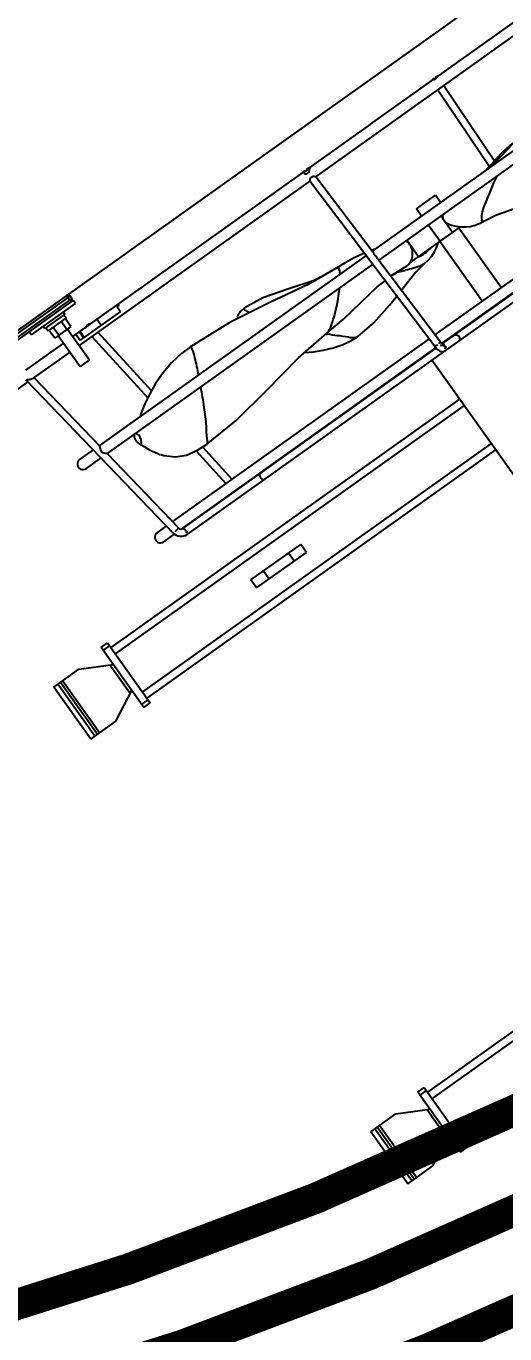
# Model space of a CAD drawing. Header units: feet. Extents: x 2321988 to 2329858, y 6722724 to 6730499.
# Drawn here: x 2326081.088 to 2326082.368, y 6726891.692 to 6726895.189 of the extents above; entities that cross this region are included whole.
import ezdxf

# ---------------------------------------------------------------- set-up
doc = ezdxf.new("R2010")
doc.units = ezdxf.units.FT
doc.header["$MEASUREMENT"] = 0
doc.header["$PDSIZE"] = 5
doc.layers.add('BESS Dimensions', color=3, linetype='Continuous')
doc.layers.add('C-BESS-EQUIPMENT', color=255, linetype='Continuous')
doc.styles.add('TG_DIMS', font='arial.ttf')
doc.dimstyles.new('TG-PROPOSED-ANNO', dxfattribs={"dimtxt": 0.1, "dimasz": 0.1, "dimexe": 0.05, "dimexo": 0.05, "dimgap": 0.02, "dimtad": 0, "dimtih": 1, "dimtoh": 1, "dimdsep": 46, "dimtxsty": 'TG_DIMS', "dimcen": 0, "dimclrd": 256, "dimclre": 256, "dimclrt": 256, "dimaunit": 1, "dimadec": 6, "dimazin": 2, "dimtfac": 1, "dimtofl": 0, "dimtmove": 1, "dimatfit": 3, "dimfxl": 1, "dimtolj": 1, "dimtzin": 0, "dimarcsym": 0})

# ---------------------------------------------------------------- blocks, each defined once
blk = doc.blocks.new('Midpoint Site Plan$0$A$Cc1a3344c')
at = {"linetype": 'Continuous'}
for p, q in [((-1950, -1564.5), (-1950, -2959.5)), ((-1734.3, -2939.8), (-1734.3, -2308.3)), ((-1920, -2624), (-1920, -2329.2)), ((-1911, -2685.1), (-1911, -2343.8)), ((-1834.9, -2354), (-1834.9, -2683)), ((-1825.9, -2355), (-1825.9, -2682.7)), ((-1749.8, -2364.2), (-1749.8, -2680.6)), ((-1740.8, -2365.9), (-1740.8, -2680.3)), ((-1740.3, -2680.3), (-1740.3, -2366.7)), ((-1911.1, -2557), (-1837.1, -2559.1)), ((-1911, -2563), (-1835.7, -2565.1)), ((-1802.4, -2598.1), (-1801.9, -2593.9)), ((-1834.9, -2614.5), (-1842.1, -2614.5)), ((-1842.1, -2633.5), (-1842.1, -2614.5)), ((-1809.3, -2620.7), (-1825.9, -2620.7)), ((-1809.3, -2663.8), (-1809.3, -2612.7)), ((-1749.8, -2614.5), (-1809.3, -2614.5)), ((-1920, -2624), (-1920, -2685.3)), ((-1834.9, -2633.5), (-1842.1, -2633.5)), ((-1809.3, -2633.2), (-1825.9, -2633.2)), ((-1749.8, -2633.5), (-1809.3, -2633.5)), ((-1809.3, -2654.8), (-1825.9, -2654.8)), ((-1809.6, -2680.8), (-1808.9, -2668.9)), ((-1809.3, -2679.8), (-1809.3, -2675.3)), ((-1920.1, -2685.3), (-1919.8, -2685.3)), ((-1911, -2685), (-1832.4, -2682.9)), ((-1834.9, -2679.9), (-1835.7, -2683)), ((-1827.2, -2682.7), (-1742.4, -2680.4)), ((-1809.5, -2682.3), (-1809.6, -2680.8)), ((-1809.3, -2679.8), (-1809.5, -2679.8)), ((-1740.3, -2939.8), (-1740.3, -2686.3)), ((-1920, -2691.3), (-1920, -2922.1)), ((-1919.9, -2691.3), (-1919.4, -2691.3)), ((-1911.1, -2691), (-1742.2, -2686.4)), ((-1911, -2690.9), (-1911, -2922.1)), ((-1834.9, -2689), (-1834.9, -2956)), ((-1825.9, -2688.7), (-1825.9, -2954.7)), ((-1749.8, -2686.6), (-1749.8, -2943.4)), ((-1740.8, -2686.3), (-1740.8, -2939.8)), ((-1542.1, -2695), (-1734.3, -2695)), ((-1695.4, -2695), (-1695.4, -3044)), ((-1689, -2695), (-1689, -3044)), ((-1651, -2695), (-1651, -3044)), ((-1644.6, -2695), (-1644.6, -3044)), ((-1250.4, -2695), (-1250.4, -3044)), ((-1244, -2695), (-1244, -3044)), ((-1206, -2695), (-1206, -3044)), ((-1199.6, -2695), (-1199.6, -3044)), ((-1840.1, -2706.4), (-1840.6, -2714.3)), ((-1840.6, -2714.3), (-1840.6, -2714.3)), ((-1740.8, -2714), (-1740.3, -2714)), ((-1801.9, -2751.9), (-1801.9, -2751.9)), ((-1857.5, -2794.8), (-1857.5, -2794.8)), ((-1855.1, -2803.3), (-1853.9, -2804)), ((-1855.1, -2811.7), (-1857.5, -2848.8)), ((-1666, -2869), (-1674, -2869)), ((-1674, -2919), (-1674, -2869)), ((-1666, -2919), (-1666, -2869)), ((-1914, -2878.5), (-1914, -2918.9)), ((-1785.2, -2888.1), (-1749.8, -2883.9)), ((-1666, -2881.5), (-1674, -2881.5)), ((-1920, -2897.7), (-1914, -2897.7)), ((-1911, -2903.4), (-1846.6, -2895.6)), ((-1785.7, -2894.2), (-1749.8, -2889.9)), ((-1950, -2906.7), (-1943.6, -2906.7)), ((-1945.6, -2904.7), (-1948, -2904.7)), ((-1948, -3074.2), (-1948, -2904.7)), ((-1945.6, -2904.7), (-1945.6, -3074.2)), ((-1940.4, -2904.7), (-1943.6, -2904.7)), ((-1943.6, -3072.2), (-1943.6, -2904.7)), ((-1940.4, -2948.7), (-1940.4, -2904.7)), ((-1920.5, -2906), (-1920.4, -2906.3)), ((-1920.4, -2904.5), (-1920, -2904.5)), ((-1911, -2909.4), (-1843.7, -2901.3)), ((-1666, -2906.5), (-1674, -2906.5)), ((-1940.4, -2916.7), (-1938.4, -2916.7)), ((-1938.4, -2916.7), (-1938.4, -2936.7)), ((-1938.4, -2917.7), (-1935.4, -2917.7)), ((-1935.4, -2917.7), (-1935.4, -2935.7)), ((-1927.4, -2918.6), (-1935.4, -2918.6)), ((-1927.4, -2918.6), (-1927.4, -2934.8)), ((-1920, -2914.7), (-1914, -2914.7)), ((-1920, -2915.4), (-1914, -2915.4)), ((-1920, -2918.9), (-1914, -2918.9)), ((-1666, -2919), (-1674, -2919)), ((-1927.4, -2922.7), (-1935.4, -2922.7)), ((-1927.4, -2930.8), (-1935.4, -2930.8)), ((-1927.4, -2922.1), (-1896.4, -2922.1)), ((-1927.4, -2931.4), (-1896.4, -2931.4)), ((-1920, -2931.4), (-1920, -2969.3)), ((-1911, -2931.4), (-1911, -2969.1)), ((-1896.4, -2922.1), (-1896.4, -2931.4)), ((-1825.9, -2927.4), (-1825.8, -2927.5)), ((-1817.6, -2928.8), (-1816.7, -2928.2)), ((-1940.4, -2936.7), (-1938.4, -2936.7)), ((-1938.4, -2935.7), (-1935.4, -2935.7)), ((-1927.4, -2934.8), (-1935.4, -2934.8)), ((-1940.4, -2948.7), (-1943.6, -2948.7)), ((-1912.5, -2973.7), (-1741.9, -2948.3)), ((-1825.9, -2954.7), (-1742.8, -2942.4)), ((-1749.8, -2949.5), (-1749.8, -2959)), ((-1741.8, -2948.1), (-1741.9, -2948.3)), ((-1740.8, -2947.9), (-1740.8, -2959)), ((-1911, -2967.4), (-1834.4, -2956)), ((-1834.9, -2962.1), (-1834.9, -2975.7)), ((-1825.9, -2960.8), (-1825.9, -2975.7)), ((-1911, -2973.4), (-1911, -2992.3)), ((-1700, -3044), (-1640, -3044)), ((-1700, -3050.4), (-1700, -3044)), ((-1697, -3050.4), (-1697, -3044)), ((-1643, -3050.4), (-1643, -3044)), ((-1640, -3050.4), (-1640, -3044)), ((-1255, -3044), (-1195, -3044)), ((-1255, -3050.4), (-1255, -3044)), ((-1252, -3050.4), (-1252, -3044)), ((-1198, -3050.4), (-1198, -3044)), ((-1195, -3050.4), (-1195, -3044)), ((-1640, -3050.4), (-1700, -3050.4)), ((-1696, -3075.4), (-1683, -3050.4)), ((-1655.8, -3052.8), (-1684.2, -3052.8)), ((-1644, -3075.4), (-1657, -3050.4)), ((-1195, -3050.4), (-1255, -3050.4)), ((-1251, -3075.4), (-1238, -3050.4)), ((-1210.8, -3052.8), (-1239.2, -3052.8)), ((-1199, -3075.4), (-1212, -3050.4)), ((-1696, -3100.4), (-1696, -3075.4)), ((-1644, -3100.4), (-1644, -3075.4)), ((-1251, -3100.4), (-1251, -3075.4)), ((-1199, -3100.4), (-1199, -3075.4)), ((-1644, -3091.7), (-1696, -3091.7)), ((-1644, -3094), (-1696, -3094)), ((-1644, -3096.4), (-1696, -3096.4)), ((-1644, -3100.4), (-1696, -3100.4)), ((-1199, -3091.7), (-1251, -3091.7)), ((-1199, -3094), (-1251, -3094)), ((-1199, -3096.4), (-1251, -3096.4)), ((-1199, -3100.4), (-1251, -3100.4))]:
    blk.add_line(p, q, dxfattribs=at)
for points in [[(-1840.6, -2528.9), (-1839.6, -2538.7), (-1836.9, -2553.1), (-1834.9, -2565.2)], [(-1840.6, -2533.8), (-1840.1, -2541.6), (-1839, -2549.9), (-1837.6, -2557.1), (-1836.2, -2563.3), (-1834.9, -2568.1)], [(-1801.9, -2593.9), (-1800.2, -2583.2), (-1796, -2568.4), (-1790.8, -2551.1), (-1786.5, -2532.4)], [(-1817.2, -2619.5), (-1816.4, -2619), (-1814.7, -2617.9), (-1812.7, -2616.3), (-1810.7, -2614.4), (-1808.7, -2612.1), (-1806.7, -2609.3), (-1805, -2606.1), (-1803.5, -2602.4), (-1802.4, -2598.1)], [(-1801.9, -2654.1), (-1802.4, -2650), (-1803.5, -2645.7), (-1805, -2642), (-1806.7, -2638.8), (-1808.7, -2636), (-1809.3, -2635.4)], [(-1795.3, -2681.9), (-1796, -2679.7), (-1800.2, -2664.9), (-1801.9, -2654.1)], [(-1837.1, -2689), (-1837.6, -2691), (-1839, -2698.2), (-1840.1, -2706.4)], [(-1801.9, -2751.9), (-1803.4, -2734.1), (-1806.2, -2715.2), (-1808.8, -2696.4), (-1809.2, -2688.3)], [(-1785, -2733.3), (-1786.5, -2715.7), (-1790.8, -2697), (-1793.5, -2687.8)], [(-1840.6, -2714.3), (-1843.2, -2741.2), (-1849.1, -2774.6), (-1855.1, -2811.7)], [(-1842.1, -2729.2), (-1843, -2735.4), (-1849.5, -2756.8), (-1855.7, -2777.5), (-1857.5, -2794.8)], [(-1799.6, -2775.9), (-1795.9, -2769.5), (-1792.3, -2762.2), (-1789.2, -2754.4), (-1786.8, -2746.4), (-1785.4, -2738.8), (-1785, -2733.3)], [(-1785, -2884.3), (-1786.8, -2853.5), (-1792.5, -2818.1), (-1799, -2782.3), (-1801.9, -2751.9)], [(-1857.5, -2794.8), (-1857.2, -2798.9), (-1855.8, -2802.5), (-1855.1, -2803.3)], [(-1857.5, -2848.8), (-1857.1, -2858), (-1855.6, -2869), (-1853, -2879.5), (-1849.5, -2889.3), (-1845.4, -2898.1), (-1841.1, -2905.9), (-1836.7, -2912.7), (-1834.9, -2915.3)], [(-1799.8, -2919.5), (-1797.7, -2917.8), (-1791.3, -2910.8), (-1787.4, -2902.6), (-1785.4, -2893.1), (-1785, -2884.3)], [(-1817.6, -2928.8), (-1813.1, -2926.8), (-1809.8, -2925.3), (-1806.9, -2923.9), (-1804.2, -2922.3), (-1801.5, -2920.6), (-1800.2, -2919.7)], [(-1742.8, -2942.4), (-1741.8, -2942.1), (-1741, -2941.5)], [(-1741, -2941.5), (-1740.5, -2940.7), (-1740.3, -2939.8)]]:
    blk.add_lwpolyline(points, dxfattribs=at)
for centre, radius, start, end in [((-1845.5, -2649), 36.8, 350.9202, 9.4861), ((-1821.3, -2667.3), 12.5, 90, 111.8416), ((-1979.9, -2597), 188.1, 335.1322, 336.6087), ((-1954.2, -2608.2), 160.1, 336.6277, 337.3306), ((-1734.5, -2686.1), 7.17, 124.5594, 126.9212), ((-1838.6, -2714.4), 2.07, 175.8494, 178.0957), ((-2033.1, -2510.9), 334.6, 313.7264, 313.9487), ((-1856.5, -2794.8), 0.977, 180.2717, 181.9231), ((-1743.2, -2878.6), 10.4, 283.5059, 286.3617), ((-1948, -2906.7), 2, 90, 180), ((-1945.6, -2906.7), 2, 0, 90), ((-1859, -2900), 61.7, 186.0522, 187.4129), ((-1854.6, -2900.6), 65.8, 184.5504, 184.7088), ((-1745.2, -2959), 4.5, 180, 0), ((-1830.4, -2975.7), 4.5, 180, 0)]:
    blk.add_arc(centre, radius, start, end, dxfattribs=at)
for points, knots in [([(-1920.5, -2561.4), (-1919.3, -2561), (-1919.2, -2558.9), (-1920.4, -2556), (-1920.2, -2558.2), (-1920.2, -2558.8)], [0, 0, 0, 0, 0.549884, 0.703753, 1, 1, 1, 1]), ([(-1920.5, -2561.4), (-1919.7, -2561.1), (-1919.5, -2559.1), (-1919.5, -2557.5), (-1920, -2556.9)], [0, 0, 0, 0, 0.515776, 1, 1, 1, 1]), ([(-1920.5, -2560.3), (-1920.5, -2560.7), (-1920.4, -2561.3), (-1920.3, -2562), (-1920.2, -2562.2)], [0, 0, 0, 0, 0.54169, 1, 1, 1, 1]), ([(-1920.2, -2562.2), (-1920.2, -2562.3), (-1920.2, -2562.3), (-1920.2, -2562.4), (-1920.1, -2562.4)], [0, 0, 0, 0, 0.515068, 1, 1, 1, 1]), ([(-1920.1, -2562.4), (-1920.1, -2562.4), (-1920.1, -2562.5), (-1920.1, -2562.6), (-1920.1, -2562.6)], [0, 0, 0, 0, 0.533139, 1, 1, 1, 1]), ([(-1825.9, -2564.7), (-1822, -2571.9), (-1815.2, -2581.9), (-1808, -2593.6), (-1803.9, -2595.4)], [0, 0, 0, 0, 0.642262, 1, 1, 1, 1]), ([(-1803.9, -2595.4), (-1803.7, -2595.5), (-1803.3, -2595.7), (-1802.8, -2595.6), (-1802.7, -2595.6)], [0, 0, 0, 0, 0.56499, 1, 1, 1, 1]), ([(-1802.7, -2595.6), (-1802.4, -2595.5), (-1802, -2594.9), (-1801.9, -2594.3), (-1801.9, -2593.9)], [0, 0, 0, 0, 0.408501, 1, 1, 1, 1]), ([(-1821.3, -2620.7), (-1820.6, -2620.7), (-1819.1, -2620.5), (-1817.8, -2619.9), (-1817.2, -2619.5)], [0, 0, 0, 0, 0.487518, 1, 1, 1, 1]), ([(-1801.9, -2654.1), (-1801.8, -2655), (-1802.6, -2660.5), (-1804.7, -2665.6), (-1806.5, -2669.9)], [0, 0, 0, 0, 0.153674, 1, 1, 1, 1]), ([(-1740.3, -2668.1), (-1740.3, -2666.9), (-1737.4, -2664.6), (-1734.3, -2666.8), (-1734.3, -2668.1)], [0, 0, 0, 0, 0.477203, 1, 1, 1, 1]), ([(-1920.5, -2687.8), (-1920.5, -2687.4), (-1920.4, -2686.7), (-1920.3, -2686), (-1920.1, -2685.7)], [0, 0, 0, 0, 0.554163, 1, 1, 1, 1]), ([(-1920.1, -2685.5), (-1920.1, -2685.5), (-1920, -2685.4), (-1920, -2685.4), (-1920, -2685.4)], [0, 0, 0, 0, 0.544357, 1, 1, 1, 1]), ([(-1920.1, -2685.7), (-1920.1, -2685.7), (-1920.1, -2685.6), (-1920.1, -2685.5), (-1920.1, -2685.5)], [0, 0, 0, 0, 0.533139, 1, 1, 1, 1]), ([(-1920, -2685.4), (-1920, -2685.3), (-1919.6, -2685.4), (-1919.8, -2685.8), (-1919.8, -2686)], [0, 0, 0, 0, 0.207721, 1, 1, 1, 1]), ([(-1919.3, -2685.3), (-1919.4, -2685.3), (-1919.6, -2685.1), (-1919.8, -2685.2), (-1919.8, -2685.3)], [0, 0, 0, 0, 0.680911, 1, 1, 1, 1]), ([(-1919.8, -2686), (-1919.8, -2686.2), (-1919.8, -2686.6), (-1919.8, -2687.1), (-1919.8, -2687.3)], [0, 0, 0, 0, 0.424985, 1, 1, 1, 1]), ([(-1917, -2688.7), (-1917, -2688), (-1917.8, -2686.7), (-1918.7, -2685.7), (-1919.3, -2685.3)], [0, 0, 0, 0, 0.51019, 1, 1, 1, 1]), ([(-1911, -2685.1), (-1911, -2685.6), (-1912.4, -2686.4), (-1912.8, -2687.8), (-1912.8, -2688.6)], [0, 0, 0, 0, 0.375311, 1, 1, 1, 1]), ([(-1827.4, -2683.1), (-1828.1, -2682.9), (-1829.7, -2682.9), (-1831.2, -2683), (-1832.1, -2683.2)], [0, 0, 0, 0, 0.452014, 1, 1, 1, 1]), ([(-1742.4, -2680.4), (-1742.2, -2680.4), (-1741.7, -2680.3), (-1741.2, -2680.1), (-1741, -2680)], [0, 0, 0, 0, 0.493582, 1, 1, 1, 1]), ([(-1742.4, -2680.6), (-1742.3, -2680.5), (-1741.3, -2680.8), (-1742.1, -2681.8), (-1742.2, -2682.5)], [0, 0, 0, 0, 0.126655, 1, 1, 1, 1]), ([(-1741.8, -2683.9), (-1741.8, -2684.4), (-1741.9, -2685.2), (-1742.1, -2685.9), (-1742.2, -2686.2)], [0, 0, 0, 0, 0.579335, 1, 1, 1, 1]), ([(-1741, -2680), (-1740.9, -2680), (-1740.8, -2680), (-1740.6, -2679.9), (-1740.6, -2679.9)], [0, 0, 0, 0, 0.504818, 1, 1, 1, 1]), ([(-1740.6, -2679.9), (-1740.2, -2679.7), (-1739.7, -2679.1), (-1738.9, -2679.6), (-1738.9, -2679.8)], [0, 0, 0, 0, 0.641522, 1, 1, 1, 1]), ([(-1740.3, -2682.4), (-1740.3, -2682), (-1739.8, -2681.2), (-1739.1, -2680.6), (-1738.8, -2680.3)], [0, 0, 0, 0, 0.436344, 1, 1, 1, 1]), ([(-1738.5, -2680.2), (-1737.8, -2679.7), (-1735.7, -2678.2), (-1735.9, -2680.7), (-1736.3, -2681.3)], [0, 0, 0, 0, 0.555633, 1, 1, 1, 1]), ([(-1920.5, -2686.6), (-1919.7, -2686.9), (-1919.5, -2689), (-1919.5, -2690.6), (-1920, -2691.2)], [0, 0, 0, 0, 0.515776, 1, 1, 1, 1]), ([(-1920.5, -2686.6), (-1919.3, -2687.1), (-1919.2, -2689.1), (-1920.4, -2692.1), (-1920.2, -2689.9), (-1920.2, -2689.3)], [0, 0, 0, 0, 0.549884, 0.703753, 1, 1, 1, 1]), ([(-1919.9, -2691.1), (-1919.9, -2691.1), (-1920, -2691.2), (-1920, -2691.2), (-1920, -2691.2)], [0, 0, 0, 0, 0.544357, 1, 1, 1, 1]), ([(-1919.8, -2690.7), (-1919.8, -2690.8), (-1919.9, -2690.9), (-1919.9, -2691), (-1919.9, -2691.1)], [0, 0, 0, 0, 0.547631, 1, 1, 1, 1]), ([(-1919.5, -2688.8), (-1919.5, -2689.2), (-1919.6, -2689.8), (-1919.7, -2690.5), (-1919.8, -2690.7)], [0, 0, 0, 0, 0.54169, 1, 1, 1, 1]), ([(-1919.1, -2691.1), (-1919, -2691.1), (-1918.8, -2691.1), (-1918.6, -2691.1), (-1918.5, -2691.1)], [0, 0, 0, 0, 0.486368, 1, 1, 1, 1]), ([(-1918.5, -2691.1), (-1918.1, -2691), (-1917.2, -2690.4), (-1917.1, -2689.3), (-1917.3, -2688.9)], [0, 0, 0, 0, 0.47221, 1, 1, 1, 1]), ([(-1912.8, -2688.6), (-1912.8, -2689.2), (-1912.3, -2690.2), (-1911.5, -2691), (-1911.1, -2691)], [0, 0, 0, 0, 0.6037, 1, 1, 1, 1]), ([(-1742.2, -2686.4), (-1742, -2686.4), (-1741.5, -2686.4), (-1741, -2686.4), (-1740.7, -2686.4)], [0, 0, 0, 0, 0.512247, 1, 1, 1, 1]), ([(-1839.8, -2713.2), (-1840.1, -2713.3), (-1840.5, -2713.5), (-1840.6, -2714), (-1840.6, -2714.2)], [0, 0, 0, 0, 0.47754, 1, 1, 1, 1]), ([(-1838.6, -2713.3), (-1838.8, -2713.2), (-1839.2, -2713.2), (-1839.7, -2713.2), (-1839.8, -2713.2)], [0, 0, 0, 0, 0.559093, 1, 1, 1, 1]), ([(-1834.9, -2715.1), (-1835.5, -2714.7), (-1836.8, -2714), (-1838, -2713.5), (-1838.6, -2713.3)], [0, 0, 0, 0, 0.574028, 1, 1, 1, 1]), ([(-1801.9, -2751.9), (-1801.9, -2750.1), (-1804.6, -2745.6), (-1812, -2735.4), (-1819.9, -2727.3), (-1825.9, -2722.1)], [0, 0, 0, 0, 0.13775, 0.381954, 1, 1, 1, 1]), ([(-1785, -2733.3), (-1785, -2735.8), (-1792.1, -2742), (-1796.8, -2747.9), (-1800.9, -2751.8)], [0, 0, 0, 0, 0.314118, 1, 1, 1, 1]), ([(-1857.3, -2795.3), (-1857.4, -2795.2), (-1857.5, -2795.1), (-1857.5, -2794.9), (-1857.5, -2794.9)], [0, 0, 0, 0, 0.466551, 1, 1, 1, 1]), ([(-1854.9, -2794.9), (-1855.4, -2795.1), (-1856.1, -2795.4), (-1857.1, -2795.5), (-1857.3, -2795.3)], [0, 0, 0, 0, 0.655342, 1, 1, 1, 1]), ([(-1852.2, -2793.5), (-1852.7, -2793.8), (-1853.5, -2794.3), (-1854.4, -2794.7), (-1854.9, -2794.9)], [0, 0, 0, 0, 0.548004, 1, 1, 1, 1]), ([(-1857.3, -2848.5), (-1857.4, -2848.5), (-1857.5, -2848.6), (-1857.5, -2848.7), (-1857.5, -2848.8)], [0, 0, 0, 0, 0.518296, 1, 1, 1, 1]), ([(-1854.9, -2848.7), (-1855.4, -2848.6), (-1856.2, -2848.4), (-1857.1, -2848.4), (-1857.3, -2848.5)], [0, 0, 0, 0, 0.649122, 1, 1, 1, 1]), ([(-1834.9, -2856.6), (-1837, -2855.6), (-1843.6, -2852.8), (-1850.2, -2849.9), (-1854.9, -2848.7)], [0, 0, 0, 0, 0.326171, 1, 1, 1, 1]), ([(-1785, -2884.3), (-1785, -2882.8), (-1790.8, -2880.2), (-1798.1, -2874.7), (-1811.3, -2868), (-1820.8, -2863.2), (-1825.9, -2860.8)], [0, 0, 0, 0, 0.093408, 0.319517, 0.640523, 1, 1, 1, 1]), ([(-1914, -2878.5), (-1915.3, -2878.8), (-1916.9, -2878.9), (-1919.5, -2877.8), (-1918.8, -2876.6), (-1918.5, -2876.3)], [0, 0, 0, 0, 0.578801, 0.785243, 1, 1, 1, 1]), ([(-1920.5, -2906), (-1920.2, -2907.4), (-1919.3, -2911.8), (-1919.8, -2907.2), (-1919.8, -2906), (-1920.4, -2904.1), (-1920.2, -2905.4), (-1920.2, -2905.8)], [0, 0, 0, 0, 0.374031, 0.563508, 0.84829, 0.881741, 1, 1, 1, 1]), ([(-1920.5, -2905.2), (-1920.5, -2905.4), (-1920.4, -2905.8), (-1920.4, -2906.3), (-1920.4, -2906.5)], [0, 0, 0, 0, 0.411635, 1, 1, 1, 1]), ([(-1920.2, -2908), (-1920.2, -2908.2), (-1920.1, -2908.7), (-1920, -2909.2), (-1920, -2909.4)], [0, 0, 0, 0, 0.525046, 1, 1, 1, 1]), ([(-1825.9, -2927.3), (-1825.9, -2927.4), (-1825.9, -2927.4), (-1825.8, -2927.5), (-1825.8, -2927.5)], [0, 0, 0, 0, 0.49108, 1, 1, 1, 1]), ([(-1824.9, -2925.5), (-1825.1, -2925.6), (-1825.4, -2925.8), (-1825.7, -2926), (-1825.8, -2926.1)], [0, 0, 0, 0, 0.54064, 1, 1, 1, 1]), ([(-1816.7, -2928.2), (-1816.5, -2927.9), (-1816.3, -2926.9), (-1817.1, -2926.4), (-1817.5, -2926.1)], [0, 0, 0, 0, 0.420988, 1, 1, 1, 1]), ([(-1740.3, -2939.8), (-1740.3, -2938.8), (-1738.2, -2939.2), (-1735.5, -2938.3), (-1736.1, -2939.3), (-1736.3, -2939.4)], [0, 0, 0, 0, 0.577911, 0.858667, 1, 1, 1, 1]), ([(-1742.7, -2942.6), (-1742.5, -2943.1), (-1742.4, -2944.2), (-1742.1, -2945.3), (-1742.1, -2945.9)], [0, 0, 0, 0, 0.496562, 1, 1, 1, 1]), ([(-1742.1, -2945.9), (-1742.1, -2945.9), (-1742.1, -2946), (-1742.1, -2945.9), (-1742.2, -2945.9)], [0, 0, 0, 0, 0.47054, 1, 1, 1, 1]), ([(-1826, -2954.8), (-1827, -2955.9), (-1829.5, -2959), (-1832.6, -2956.2), (-1834.3, -2956)], [0, 0, 0, 0, 0.463877, 1, 1, 1, 1]), ([(-1911.6, -2971.1), (-1911.9, -2971.6), (-1912.2, -2972.4), (-1912.8, -2973.2), (-1912.8, -2973.5)], [0, 0, 0, 0, 0.621916, 1, 1, 1, 1]), ([(-1912.8, -2973.5), (-1912.8, -2973.6), (-1912.8, -2973.7), (-1912.6, -2973.6), (-1912.6, -2973.6)], [0, 0, 0, 0, 0.464353, 1, 1, 1, 1]), ([(-1911, -2969.1), (-1911, -2969.4), (-1911.2, -2970.1), (-1911.4, -2970.8), (-1911.6, -2971.1)], [0, 0, 0, 0, 0.466154, 1, 1, 1, 1])]:
    blk.add_open_spline(points, degree=3, knots=knots, dxfattribs=at)
for points in [[(-1825.9, -2619.1), (-1824.6, -2620.1), (-1822.9, -2620.7), (-1821.3, -2620.7)], [(-1809.3, -2663.8), (-1810.6, -2659), (-1816.2, -2654.8), (-1821.3, -2654.8)], [(-1808.9, -2668.9), (-1808.6, -2667.2), (-1808.8, -2665.5), (-1809.3, -2663.8)], [(-1740.7, -2686.4), (-1738.2, -2686.3), (-1734.3, -2684.9), (-1734.3, -2682.4)], [(-1740.3, -2862.7), (-1740.3, -2864.7), (-1734.3, -2864.7), (-1734.3, -2862.7)], [(-1825.8, -2927.5), (-1824.1, -2929.7), (-1820.1, -2929.9), (-1817.6, -2928.8)], [(-1817.5, -2926.1), (-1819.7, -2924.8), (-1822.7, -2924.6), (-1824.9, -2925.5)], [(-1741.9, -2948.3), (-1738.1, -2947.8), (-1734.3, -2943.6), (-1734.3, -2939.8)]]:
    blk.add_open_spline(points, degree=3, dxfattribs=at)
blk = doc.blocks.new('*D109')
at = {"layer": 'BESS Dimensions', "lineweight": -2, "transparency": 16777216}
for p, q in [((2326125.1693, 6727002.8662), (2326110.2842, 6727023.7584)), ((2326105.0412, 6727013.8836), (2326040.7778, 6726968.0974)), ((2325956.6732, 6726908.1749), (2326020.9365, 6726953.961)), ((2325960.5127, 6726885.5523), (2325945.6276, 6726906.4444))]:
    blk.add_line(p, q, dxfattribs=at)
at = {"layer": 'BESS Dimensions', "transparency": 16777216}
for points in [[(2326104.0741, 6727015.241), (2326106.0083, 6727012.5262), (2326113.1855, 6727019.6862)], [(2325955.7061, 6726909.5323), (2325957.6403, 6726906.8175), (2325948.5289, 6726902.3723)]]:
    blk.add_solid(points, dxfattribs=at)
at = {"layer": 'Defpoints', "color": 0, "transparency": 16777216}
for p in [(2326128.0706, 6726998.7941), (2325948.5289, 6726902.3723), (2325963.414, 6726881.4801)]:
    blk.add_point(p, dxfattribs=at)
at = {"layer": 'BESS Dimensions', "transparency": 16777216, "insert": (2326030.8572, 6726961.0292), "char_height": 10, "attachment_point": 5, "style": 'TG_DIMS'}
blk.add_mtext("\\A1;202.17'", dxfattribs=at)

msp = doc.modelspace()

# ---------------------------------------------------------------- linework, layer by layer
at = {"layer": 'C-BESS-EQUIPMENT', "const_width": 0.0833}
for points in [[(2326080.9104, 6726891.7218), (2326081.3622, 6726891.8654), (2326081.8626, 6726892.0545), (2326082.4182, 6726892.3005), (2326083.0333, 6726892.6117), (2326083.7017, 6726892.9836), (2326084.4151, 6726893.4082), (2326085.1647, 6726893.8779), (2326085.942, 6726894.3846), (2326086.7386, 6726894.9207), (2326087.5459, 6726895.4782), (2326088.3553, 6726896.0494)], [(2326080.6457, 6726891.4084), (2326081.0555, 6726891.5182), (2326081.5073, 6726891.6618), (2326082.0076, 6726891.8509), (2326082.5633, 6726892.0969), (2326083.1784, 6726892.4081), (2326083.8468, 6726892.78), (2326084.5601, 6726893.2046), (2326085.3097, 6726893.6742), (2326086.0871, 6726894.181), (2326086.8837, 6726894.7171), (2326087.691, 6726895.2746), (2326088.5004, 6726895.8458)], [(2326080.7907, 6726891.2048), (2326081.2006, 6726891.3146), (2326081.6523, 6726891.4582), (2326082.1527, 6726891.6473), (2326082.7084, 6726891.8933), (2326083.3234, 6726892.2045), (2326083.9919, 6726892.5764), (2326084.7052, 6726893.001), (2326085.4548, 6726893.4706), (2326086.2322, 6726893.9774), (2326087.0288, 6726894.5135), (2326087.836, 6726895.071), (2326088.6454, 6726895.6422)]]:
    msp.add_lwpolyline(points, dxfattribs=at)

# ---------------------------------------------------------------- block references
at = {"layer": 'C-BESS-EQUIPMENT', "xscale": 0.003280839895013123, "yscale": 0.003280839895013123, "zscale": 0.003280839895013123, "rotation": 305.4689808292026}
msp.add_blockref('Midpoint Site Plan$0$A$Cc1a3344c', (2326092.6753, 6726894.792), dxfattribs=at)

# ---------------------------------------------------------------- dimensions: what is measured, and where the dimension line sits
at = {"layer": 'BESS Dimensions'}
dim = msp.add_aligned_dim(p1=(2326128.0706, 6726998.7941), p2=(2325963.414, 6726881.4801), distance=-25.6525, dimstyle='TG-PROPOSED-ANNO', override={"dimscale": 50, "dimpost": "'"}, dxfattribs=at)
dim.commit()
dim.dimension.update_dxf_attribs({"geometry": '*D109', "text_midpoint": (2326030.8572, 6726961.0292)})

doc.saveas('drawing.dxf')
